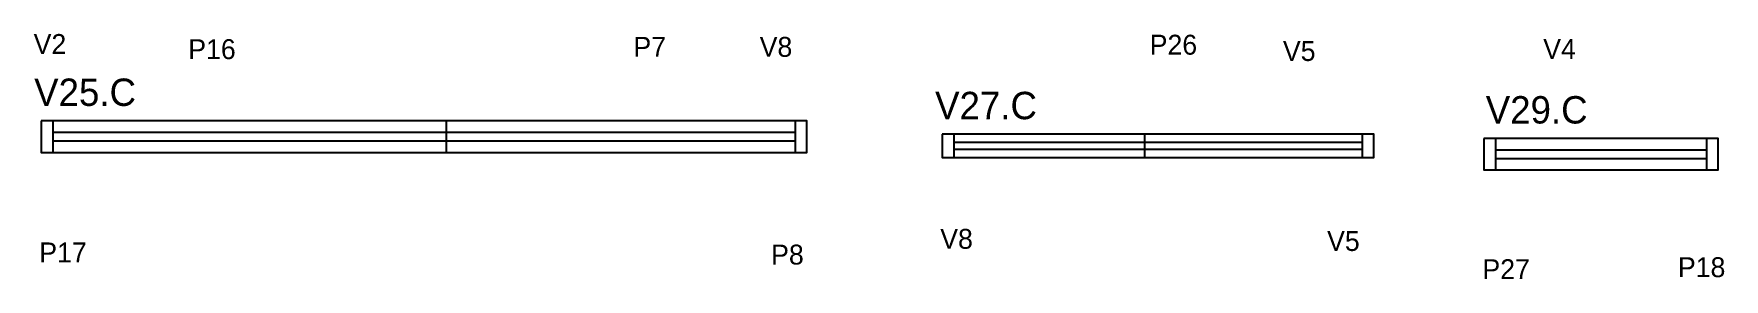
# Model space of a CAD drawing. Header units: metres. Extents: x 3434 to 4452, y -1027 to -879.
import ezdxf

# ---------------------------------------------------------------- set-up
doc = ezdxf.new("R2010")
doc.units = ezdxf.units.M
for name, color, linetype in [('5', 7, 'Continuous'), ('NOMENCLATURA', 7, 'Continuous'), ('Painéis', 7, 'Continuous'), ('SARR_2.2x7', 7, 'Continuous'), ('SARR_EDITAR', 7, 'Continuous')]:
    doc.layers.add(name, color=color, linetype=linetype)

msp = doc.modelspace()

# ---------------------------------------------------------------- linework, layer by layer
at = {"layer": 'Painéis', "color": 7, "lineweight": 25}
for p, q in [((3682.4, -950.9), (3682.4, -931.9)), ((4102.8, -953.9), (4102.8, -939.9))]:
    msp.add_line(p, q, dxfattribs=at)
for points in [[(3438.4, -931.9), (3438.4, -950.9), (3899.4, -950.9), (3899.4, -931.9), (3438.4, -931.9)], [(3980.8, -939.9), (3980.8, -953.9), (4240.8, -953.9), (4240.8, -939.9), (3980.8, -939.9)], [(4307, -942.5), (4307, -961.5), (4448, -961.5), (4448, -942.5), (4307, -942.5)]]:
    msp.add_lwpolyline(points, dxfattribs=at)
at = {"layer": 'SARR_2.2x7', "color": 7, "lineweight": 25}
for p, q in [((3445.4, -931.9), (3445.4, -950.9)), ((3892.4, -931.9), (3892.4, -950.9)), ((3682.4, -938.9), (3445.4, -938.9)), ((3445.4, -943.9), (3682.4, -943.9)), ((3892.4, -938.9), (3682.4, -938.9)), ((3682.4, -943.9), (3892.4, -943.9)), ((3987.8, -939.9), (3987.8, -953.9)), ((4233.8, -939.9), (4233.8, -953.9)), ((4314, -942.5), (4314, -961.5)), ((4441, -942.5), (4441, -961.5)), ((4441, -949.5), (4314, -949.5)), ((4314, -954.5), (4441, -954.5))]:
    msp.add_line(p, q, dxfattribs=at)
at = {"layer": 'SARR_EDITAR', "color": 7, "lineweight": 25}
for p, q in [((4233.8, -944.9), (3987.8, -944.9)), ((3987.8, -948.9), (4233.8, -948.9))]:
    msp.add_line(p, q, dxfattribs=at)

# ---------------------------------------------------------------- texts
at = {"layer": '5', "color": 7, "lineweight": 25}
for s, p in [('V2', (3433.9, -891.6)), ('P16', (3527, -894.7)), ('P7', (3795, -893.3)), ('V8', (3871, -893.3)), ('P26', (4105.8, -892)), ('V5', (4186, -895.8)), ('V4', (4342.7, -894.6)), ('V8', (3979.7, -1009)), ('P17', (3437.3, -1017.2)), ('P8', (3877.9, -1018.5)), ('V5', (4212.6, -1010.3)), ('P27', (4306.1, -1027.3)), ('P18', (4423.8, -1026.1))]:
    msp.add_text(s, height=12, dxfattribs=at).set_placement(p)
at = {"layer": 'NOMENCLATURA', "color": 7, "lineweight": 25}
for s, p in [('V25.C', (3434.2, -922.9)), ('V27.C', (3976.6, -930.9)), ('V29.C', (4308.1, -933.5))]:
    msp.add_text(s, height=16.5, dxfattribs=at).set_placement(p)

doc.saveas('drawing.dxf')
